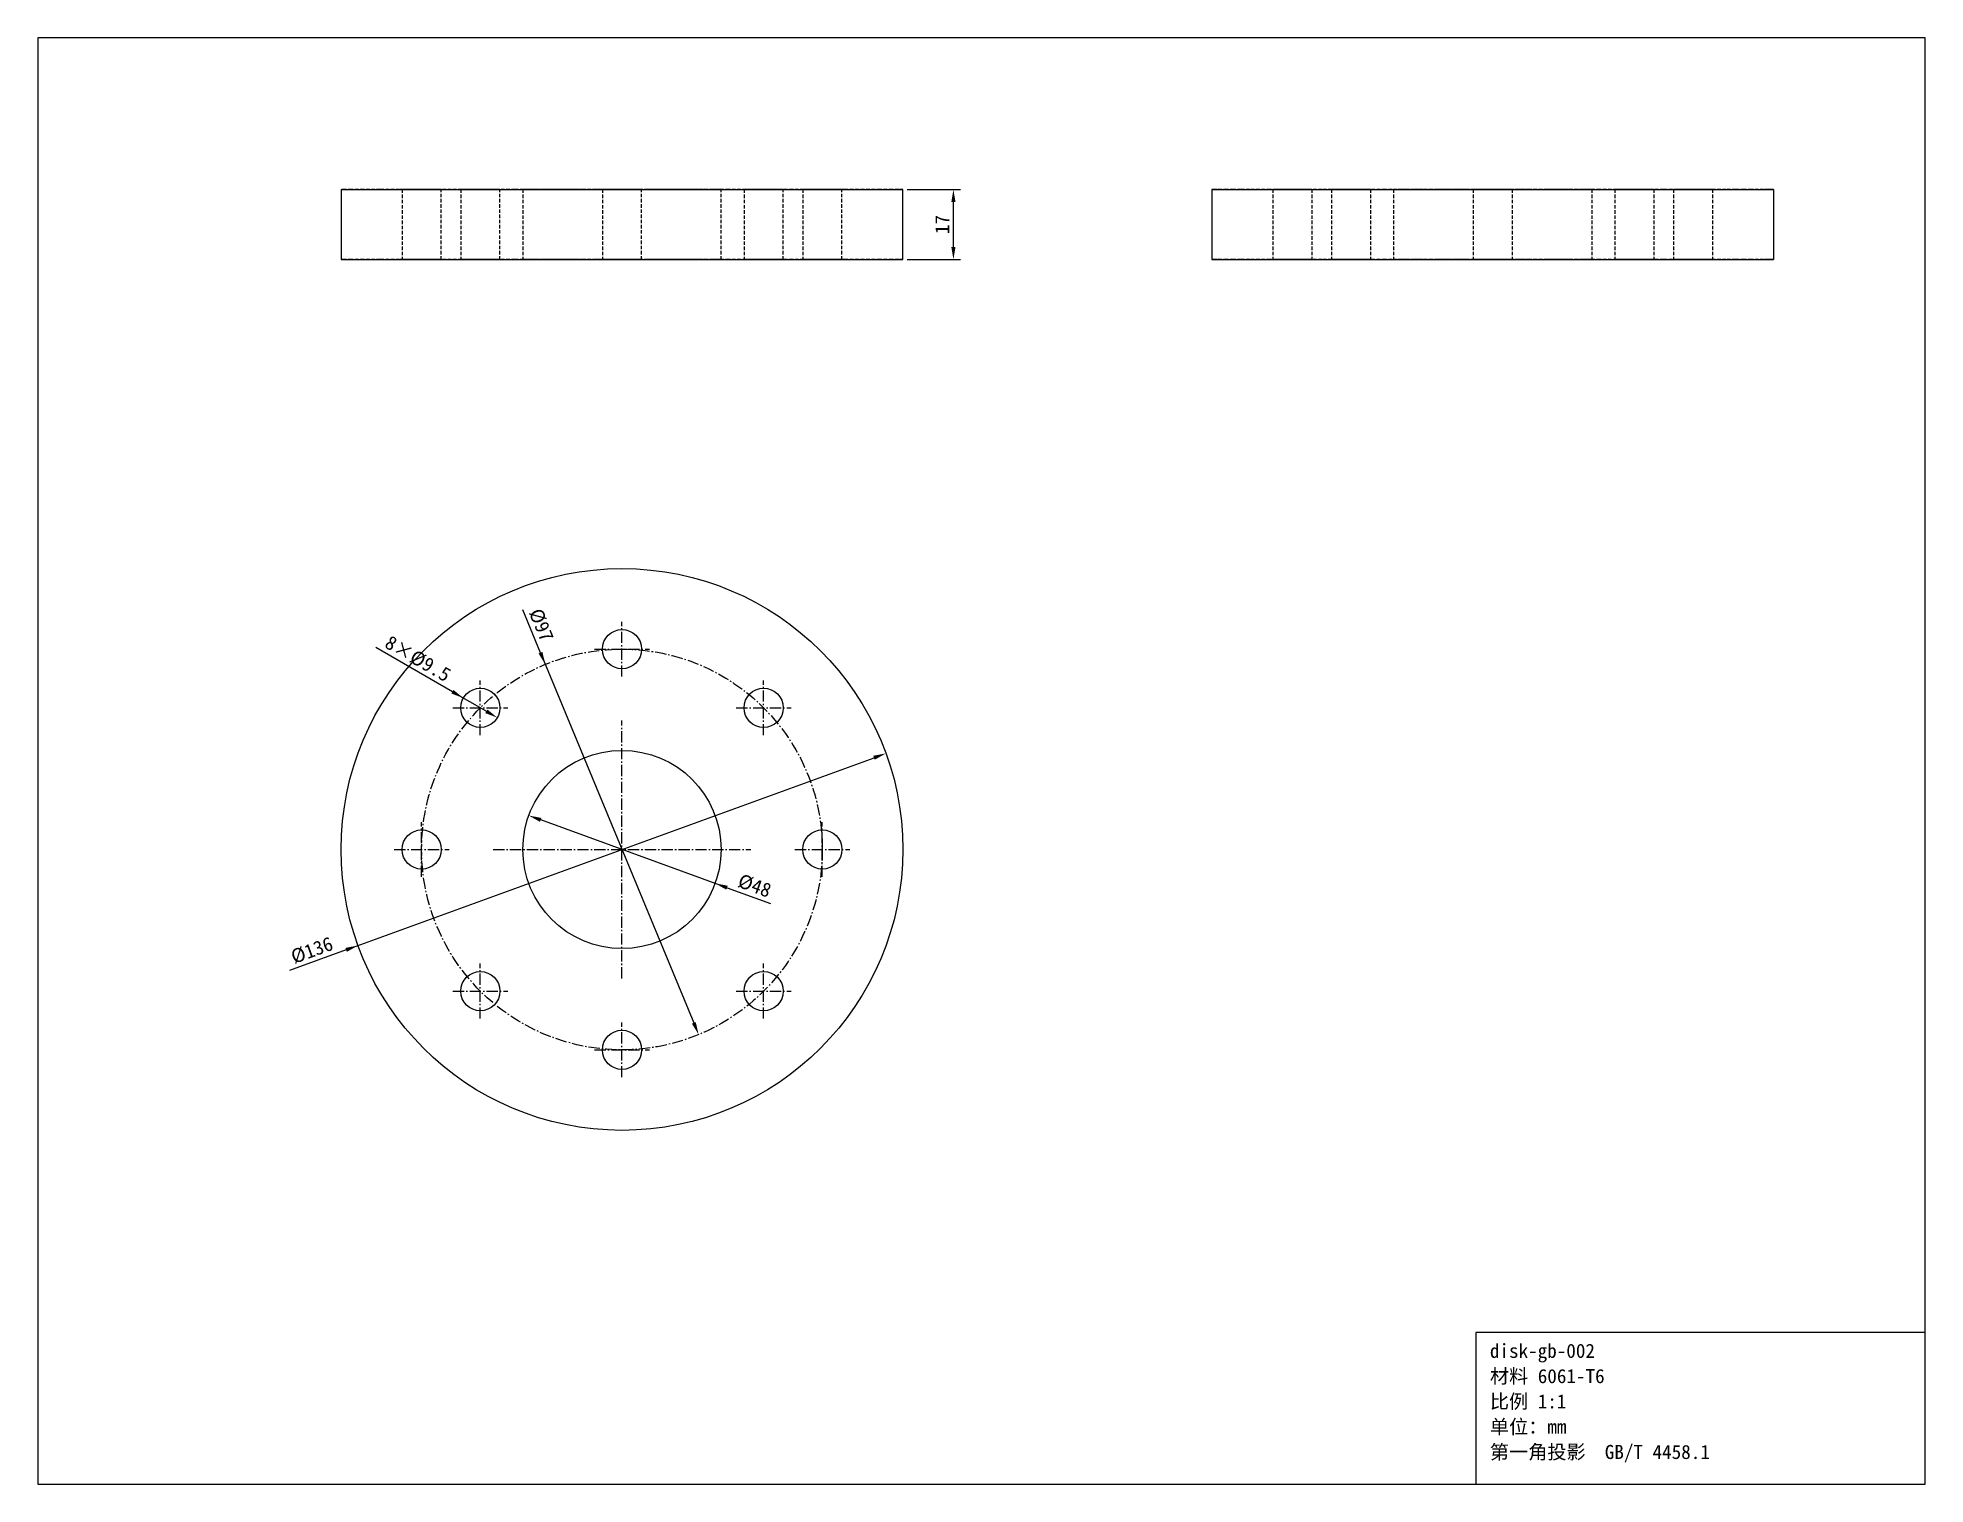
# Model space of a CAD drawing. Header units: millimetres. Extents: x -141 to 316, y -296 to 54.
import ezdxf

# ---------------------------------------------------------------- set-up
doc = ezdxf.new("R2010")
doc.units = ezdxf.units.MM
doc.linetypes.add('CENTER', pattern=[4.08, 2.72, -0.51, 0.34, -0.51])
doc.linetypes.add('DASHED', pattern=[1.258, 0.85, -0.408])
for name, color, linetype in [('中心线', 1, 'CENTER'), ('尺寸线', 3, 'CONTINUOUS'), ('文字', 7, 'CONTINUOUS'), ('虚线', 7, 'DASHED'), ('轮廓线', 7, 'CONTINUOUS')]:
    doc.layers.add(name, color=color, linetype=linetype)
doc.styles.add('CN', font='simsun.ttc')
doc.dimstyles.get("Standard").update_dxf_attribs({"dimtxt": 3.4, "dimasz": 3.06, "dimexe": 1.7, "dimexo": 1.02, "dimgap": 1.02, "dimtad": 1, "dimdsep": 46, "dimtxsty": 'CN', "dimcen": 2.5, "dimazin": 3, "dimtfac": 1, "dimtmove": 0, "dimatfit": 3})

msp = doc.modelspace()

# ---------------------------------------------------------------- linework, layer by layer
at = {"layer": '中心线'}
for p, q in [((0, -100.95), (0, -87.65)), ((-6.65, -94.3), (6.65, -94.3)), ((-34.295, -115.155), (-34.295, -101.855)), ((34.295, -115.155), (34.295, -101.855)), ((-40.945, -108.505), (-27.645, -108.505)), ((27.645, -108.505), (40.945, -108.505)), ((0, -174), (0, -111.6)), ((-48.5, -149.45), (-48.5, -136.15)), ((48.5, -149.45), (48.5, -136.15)), ((-55.15, -142.8), (-41.85, -142.8)), ((-31.2, -142.8), (31.2, -142.8)), ((41.85, -142.8), (55.15, -142.8)), ((-34.295, -183.745), (-34.295, -170.445)), ((34.295, -183.745), (34.295, -170.445)), ((-40.945, -177.095), (-27.645, -177.095)), ((27.645, -177.095), (40.945, -177.095)), ((0, -197.95), (0, -184.65)), ((-6.65, -191.3), (6.65, -191.3))]:
    msp.add_line(p, q, dxfattribs=at)
msp.add_circle((0, -142.8), 48.5, dxfattribs=at)
at = {"layer": '虚线'}
for p, q in [((-53.25, 17), (-53.25, 0)), ((-43.75, 0), (-43.75, 17)), ((-39.045, 17), (-39.045, 0)), ((-29.545, 0), (-29.545, 17)), ((-24, 17), (-24, 0)), ((-4.75, 17), (-4.75, 0)), ((4.75, 0), (4.75, 17)), ((24, 0), (24, 17)), ((29.545, 17), (29.545, 0)), ((39.045, 0), (39.045, 17)), ((43.75, 17), (43.75, 0)), ((53.25, 0), (53.25, 17)), ((157.55, 17), (157.55, 0)), ((167.05, 17), (167.05, 0)), ((171.755, 17), (171.755, 0)), ((181.255, 17), (181.255, 0)), ((186.8, 17), (186.8, 0)), ((206.05, 17), (206.05, 0)), ((215.55, 17), (215.55, 0)), ((234.8, 17), (234.8, 0)), ((240.345, 17), (240.345, 0)), ((249.845, 17), (249.845, 0)), ((254.55, 17), (254.55, 0)), ((264.05, 17), (264.05, 0))]:
    msp.add_line(p, q, dxfattribs=at)
for points in [[(68, 17), (67.005, 17), (65.457, 17), (62.523, 17), (58.565, 17), (53.84, 17), (47.781, 17), (41.323, 17), (33.802, 17), (25.911, 17), (17.527, 17), (8.827, 17), (0, 17), (-8.827, 17), (-17.527, 17), (-25.911, 17), (-33.802, 17), (-41.323, 17), (-47.781, 17), (-53.84, 17), (-58.565, 17), (-62.523, 17), (-65.457, 17), (-67.005, 17), (-68, 17)], [(-43.75, 17), (-43.819, 17), (-43.928, 17), (-44.133, 17), (-44.409, 17), (-44.739, 17), (-45.162, 17), (-45.613, 17), (-46.139, 17), (-46.69, 17), (-47.276, 17), (-47.883, 17), (-48.5, 17), (-49.117, 17), (-49.724, 17), (-50.31, 17), (-50.861, 17), (-51.387, 17), (-51.838, 17), (-52.261, 17), (-52.591, 17), (-52.867, 17), (-53.072, 17), (-53.181, 17), (-53.25, 17)], [(-53.25, 17), (-53.181, 17), (-53.072, 17), (-52.867, 17), (-52.591, 17), (-52.261, 17), (-51.838, 17), (-51.387, 17), (-50.861, 17), (-50.31, 17), (-49.724, 17), (-49.117, 17), (-48.5, 17), (-47.883, 17), (-47.276, 17), (-46.69, 17), (-46.139, 17), (-45.613, 17), (-45.162, 17), (-44.739, 17), (-44.409, 17), (-44.133, 17), (-43.928, 17), (-43.819, 17), (-43.75, 17)], [(-29.545, 17), (-29.614, 17), (-29.722, 17), (-29.927, 17), (-30.204, 17), (-30.534, 17), (-30.957, 17), (-31.408, 17), (-31.934, 17), (-32.485, 17), (-33.07, 17), (-33.678, 17), (-34.295, 17), (-34.911, 17), (-35.519, 17), (-36.105, 17), (-36.656, 17), (-37.181, 17), (-37.632, 17), (-38.056, 17), (-38.386, 17), (-38.662, 17), (-38.867, 17), (-38.975, 17), (-39.045, 17)], [(-39.045, 17), (-38.975, 17), (-38.867, 17), (-38.662, 17), (-38.386, 17), (-38.056, 17), (-37.632, 17), (-37.181, 17), (-36.656, 17), (-36.105, 17), (-35.519, 17), (-34.911, 17), (-34.295, 17), (-33.678, 17), (-33.07, 17), (-32.485, 17), (-31.934, 17), (-31.408, 17), (-30.957, 17), (-30.534, 17), (-30.204, 17), (-29.927, 17), (-29.722, 17), (-29.614, 17), (-29.545, 17)], [(24, 17), (23.649, 17), (23.102, 17), (22.067, 17), (20.67, 17), (19.002, 17), (16.864, 17), (14.585, 17), (11.93, 17), (9.145, 17), (6.186, 17), (3.115, 17), (0, 17), (-3.115, 17), (-6.186, 17), (-9.145, 17), (-11.93, 17), (-14.585, 17), (-16.864, 17), (-19.002, 17), (-20.67, 17), (-22.067, 17), (-23.102, 17), (-23.649, 17), (-24, 17)], [(-24, 17), (-23.649, 17), (-23.102, 17), (-22.067, 17), (-20.67, 17), (-19.002, 17), (-16.864, 17), (-14.585, 17), (-11.93, 17), (-9.145, 17), (-6.186, 17), (-3.115, 17), (0, 17), (3.115, 17), (6.186, 17), (9.145, 17), (11.93, 17), (14.585, 17), (16.864, 17), (19.002, 17), (20.67, 17), (22.067, 17), (23.102, 17), (23.649, 17), (24, 17)], [(4.75, 17), (4.681, 17), (4.572, 17), (4.367, 17), (4.091, 17), (3.761, 17), (3.338, 17), (2.887, 17), (2.361, 17), (1.81, 17), (1.224, 17), (0.617, 17), (0, 17), (-0.617, 17), (-1.224, 17), (-1.81, 17), (-2.361, 17), (-2.887, 17), (-3.338, 17), (-3.761, 17), (-4.091, 17), (-4.367, 17), (-4.572, 17), (-4.681, 17), (-4.75, 17)], [(-4.75, 17), (-4.681, 17), (-4.572, 17), (-4.367, 17), (-4.091, 17), (-3.761, 17), (-3.338, 17), (-2.887, 17), (-2.361, 17), (-1.81, 17), (-1.224, 17), (-0.617, 17), (0, 17), (0.617, 17), (1.224, 17), (1.81, 17), (2.361, 17), (2.887, 17), (3.338, 17), (3.761, 17), (4.091, 17), (4.367, 17), (4.572, 17), (4.681, 17), (4.75, 17)], [(39.045, 17), (38.975, 17), (38.867, 17), (38.662, 17), (38.386, 17), (38.056, 17), (37.632, 17), (37.181, 17), (36.656, 17), (36.105, 17), (35.519, 17), (34.911, 17), (34.295, 17), (33.678, 17), (33.07, 17), (32.485, 17), (31.934, 17), (31.408, 17), (30.957, 17), (30.534, 17), (30.204, 17), (29.927, 17), (29.722, 17), (29.614, 17), (29.545, 17)], [(29.545, 17), (29.614, 17), (29.722, 17), (29.927, 17), (30.204, 17), (30.534, 17), (30.957, 17), (31.408, 17), (31.934, 17), (32.485, 17), (33.07, 17), (33.678, 17), (34.295, 17), (34.911, 17), (35.519, 17), (36.105, 17), (36.656, 17), (37.181, 17), (37.632, 17), (38.056, 17), (38.386, 17), (38.662, 17), (38.867, 17), (38.975, 17), (39.045, 17)], [(53.25, 17), (53.181, 17), (53.072, 17), (52.867, 17), (52.591, 17), (52.261, 17), (51.838, 17), (51.387, 17), (50.861, 17), (50.31, 17), (49.724, 17), (49.117, 17), (48.5, 17), (47.883, 17), (47.276, 17), (46.69, 17), (46.139, 17), (45.613, 17), (45.162, 17), (44.739, 17), (44.409, 17), (44.133, 17), (43.928, 17), (43.819, 17), (43.75, 17)], [(43.75, 17), (43.819, 17), (43.928, 17), (44.133, 17), (44.409, 17), (44.739, 17), (45.162, 17), (45.613, 17), (46.139, 17), (46.69, 17), (47.276, 17), (47.883, 17), (48.5, 17), (49.117, 17), (49.724, 17), (50.31, 17), (50.861, 17), (51.387, 17), (51.838, 17), (52.261, 17), (52.591, 17), (52.867, 17), (53.072, 17), (53.181, 17), (53.25, 17)], [(210.8, 17), (206.359, 17), (201.933, 17), (197.548, 17), (193.226, 17), (188.952, 17), (184.818, 17), (180.74, 17), (176.847, 17), (173.067, 17), (169.439, 17), (166.034, 17), (162.717, 17), (159.753, 17), (156.9, 17), (154.326, 17), (151.993, 17), (149.842, 17), (148.075, 17), (146.44, 17), (145.209, 17), (144.186, 17), (143.44, 17), (143.049, 17), (142.8, 17)], [(167.05, 17), (166.981, 17), (166.872, 17), (166.667, 17), (166.391, 17), (166.061, 17), (165.638, 17), (165.187, 17), (164.661, 17), (164.11, 17), (163.524, 17), (162.917, 17), (162.3, 17), (161.683, 17), (161.076, 17), (160.49, 17), (159.939, 17), (159.413, 17), (158.962, 17), (158.539, 17), (158.209, 17), (157.933, 17), (157.728, 17), (157.619, 17), (157.55, 17)], [(157.55, 17), (157.567, 17), (157.595, 17), (157.647, 17), (157.718, 17), (157.804, 17), (157.918, 17), (158.042, 17), (158.192, 17), (158.355, 17), (158.535, 17), (158.734, 17), (158.941, 17), (159.173, 17), (159.411, 17), (159.664, 17), (159.928, 17), (160.2, 17), (160.485, 17), (160.774, 17), (161.072, 17), (161.374, 17), (161.681, 17), (161.99, 17), (162.3, 17)], [(162.3, 17), (162.61, 17), (162.919, 17), (163.226, 17), (163.528, 17), (163.826, 17), (164.115, 17), (164.4, 17), (164.672, 17), (164.936, 17), (165.189, 17), (165.427, 17), (165.659, 17), (165.866, 17), (166.065, 17), (166.245, 17), (166.408, 17), (166.558, 17), (166.682, 17), (166.796, 17), (166.882, 17), (166.953, 17), (167.005, 17), (167.033, 17), (167.05, 17)], [(181.255, 17), (181.186, 17), (181.078, 17), (180.873, 17), (180.596, 17), (180.266, 17), (179.843, 17), (179.392, 17), (178.866, 17), (178.315, 17), (177.73, 17), (177.122, 17), (176.505, 17), (175.889, 17), (175.281, 17), (174.695, 17), (174.144, 17), (173.619, 17), (173.168, 17), (172.744, 17), (172.414, 17), (172.138, 17), (171.933, 17), (171.825, 17), (171.755, 17)], [(171.755, 17), (171.773, 17), (171.8, 17), (171.852, 17), (171.924, 17), (172.01, 17), (172.124, 17), (172.247, 17), (172.397, 17), (172.56, 17), (172.74, 17), (172.94, 17), (173.147, 17), (173.378, 17), (173.616, 17), (173.87, 17), (174.134, 17), (174.406, 17), (174.69, 17), (174.979, 17), (175.278, 17), (175.58, 17), (175.886, 17), (176.195, 17), (176.505, 17)], [(176.505, 17), (176.816, 17), (177.125, 17), (177.431, 17), (177.733, 17), (178.031, 17), (178.32, 17), (178.605, 17), (178.877, 17), (179.141, 17), (179.394, 17), (179.632, 17), (179.864, 17), (180.071, 17), (180.27, 17), (180.45, 17), (180.613, 17), (180.763, 17), (180.887, 17), (181.001, 17), (181.087, 17), (181.159, 17), (181.211, 17), (181.238, 17), (181.255, 17)], [(234.8, 17), (234.449, 17), (233.902, 17), (232.867, 17), (231.47, 17), (229.802, 17), (227.664, 17), (225.385, 17), (222.73, 17), (219.945, 17), (216.986, 17), (213.915, 17), (210.8, 17), (207.685, 17), (204.614, 17), (201.655, 17), (198.87, 17), (196.215, 17), (193.936, 17), (191.798, 17), (190.13, 17), (188.733, 17), (187.698, 17), (187.151, 17), (186.8, 17)], [(186.8, 17), (186.888, 17), (187.026, 17), (187.289, 17), (187.65, 17), (188.085, 17), (188.662, 17), (189.285, 17), (190.045, 17), (190.868, 17), (191.776, 17), (192.783, 17), (193.829, 17), (195, 17), (196.202, 17), (197.482, 17), (198.816, 17), (200.19, 17), (201.63, 17), (203.089, 17), (204.597, 17), (206.123, 17), (207.671, 17), (209.232, 17), (210.8, 17)], [(215.55, 17), (215.481, 17), (215.372, 17), (215.167, 17), (214.891, 17), (214.561, 17), (214.138, 17), (213.687, 17), (213.161, 17), (212.61, 17), (212.024, 17), (211.417, 17), (210.8, 17), (210.183, 17), (209.576, 17), (208.99, 17), (208.439, 17), (207.913, 17), (207.462, 17), (207.039, 17), (206.709, 17), (206.433, 17), (206.228, 17), (206.119, 17), (206.05, 17)], [(206.05, 17), (206.067, 17), (206.095, 17), (206.147, 17), (206.218, 17), (206.304, 17), (206.418, 17), (206.542, 17), (206.692, 17), (206.855, 17), (207.035, 17), (207.234, 17), (207.441, 17), (207.673, 17), (207.911, 17), (208.164, 17), (208.428, 17), (208.7, 17), (208.985, 17), (209.274, 17), (209.572, 17), (209.874, 17), (210.181, 17), (210.49, 17), (210.8, 17)], [(278.8, 17), (278.551, 17), (278.16, 17), (277.414, 17), (276.391, 17), (275.16, 17), (273.525, 17), (271.758, 17), (269.607, 17), (267.274, 17), (264.7, 17), (261.847, 17), (258.883, 17), (255.566, 17), (252.161, 17), (248.533, 17), (244.753, 17), (240.86, 17), (236.782, 17), (232.648, 17), (228.374, 17), (224.052, 17), (219.667, 17), (215.241, 17), (210.8, 17)], [(210.8, 17), (211.11, 17), (211.419, 17), (211.726, 17), (212.028, 17), (212.326, 17), (212.615, 17), (212.9, 17), (213.172, 17), (213.436, 17), (213.689, 17), (213.927, 17), (214.159, 17), (214.366, 17), (214.565, 17), (214.745, 17), (214.908, 17), (215.058, 17), (215.182, 17), (215.296, 17), (215.382, 17), (215.453, 17), (215.505, 17), (215.533, 17), (215.55, 17)], [(210.8, 17), (212.368, 17), (213.929, 17), (215.477, 17), (217.003, 17), (218.511, 17), (219.97, 17), (221.41, 17), (222.784, 17), (224.118, 17), (225.398, 17), (226.6, 17), (227.771, 17), (228.817, 17), (229.824, 17), (230.732, 17), (231.555, 17), (232.315, 17), (232.938, 17), (233.515, 17), (233.95, 17), (234.311, 17), (234.574, 17), (234.712, 17), (234.8, 17)], [(249.845, 17), (249.775, 17), (249.667, 17), (249.462, 17), (249.186, 17), (248.856, 17), (248.432, 17), (247.981, 17), (247.456, 17), (246.905, 17), (246.319, 17), (245.711, 17), (245.095, 17), (244.478, 17), (243.87, 17), (243.285, 17), (242.734, 17), (242.208, 17), (241.757, 17), (241.334, 17), (241.004, 17), (240.727, 17), (240.522, 17), (240.414, 17), (240.345, 17)], [(240.345, 17), (240.362, 17), (240.389, 17), (240.441, 17), (240.513, 17), (240.599, 17), (240.713, 17), (240.837, 17), (240.987, 17), (241.15, 17), (241.33, 17), (241.529, 17), (241.736, 17), (241.968, 17), (242.206, 17), (242.459, 17), (242.723, 17), (242.995, 17), (243.28, 17), (243.569, 17), (243.867, 17), (244.169, 17), (244.475, 17), (244.784, 17), (245.095, 17)], [(245.095, 17), (245.405, 17), (245.714, 17), (246.02, 17), (246.322, 17), (246.621, 17), (246.91, 17), (247.194, 17), (247.466, 17), (247.73, 17), (247.984, 17), (248.222, 17), (248.453, 17), (248.66, 17), (248.86, 17), (249.04, 17), (249.203, 17), (249.353, 17), (249.476, 17), (249.59, 17), (249.676, 17), (249.748, 17), (249.8, 17), (249.827, 17), (249.845, 17)], [(264.05, 17), (263.981, 17), (263.872, 17), (263.667, 17), (263.391, 17), (263.061, 17), (262.638, 17), (262.187, 17), (261.661, 17), (261.11, 17), (260.524, 17), (259.917, 17), (259.3, 17), (258.683, 17), (258.076, 17), (257.49, 17), (256.939, 17), (256.413, 17), (255.962, 17), (255.539, 17), (255.209, 17), (254.933, 17), (254.728, 17), (254.619, 17), (254.55, 17)], [(254.55, 17), (254.567, 17), (254.595, 17), (254.647, 17), (254.718, 17), (254.804, 17), (254.918, 17), (255.042, 17), (255.192, 17), (255.355, 17), (255.535, 17), (255.734, 17), (255.941, 17), (256.173, 17), (256.411, 17), (256.664, 17), (256.928, 17), (257.2, 17), (257.485, 17), (257.774, 17), (258.072, 17), (258.374, 17), (258.681, 17), (258.99, 17), (259.3, 17)], [(259.3, 17), (259.61, 17), (259.919, 17), (260.226, 17), (260.528, 17), (260.826, 17), (261.115, 17), (261.4, 17), (261.672, 17), (261.936, 17), (262.189, 17), (262.427, 17), (262.659, 17), (262.866, 17), (263.065, 17), (263.245, 17), (263.408, 17), (263.558, 17), (263.682, 17), (263.796, 17), (263.882, 17), (263.953, 17), (264.005, 17), (264.033, 17), (264.05, 17)], [(68, 0), (67.005, 0), (65.457, 0), (62.523, 0), (58.565, 0), (53.84, 0), (47.781, 0), (41.323, 0), (33.802, 0), (25.911, 0), (17.527, 0), (8.827, 0), (0, 0), (-8.827, 0), (-17.527, 0), (-25.911, 0), (-33.802, 0), (-41.323, 0), (-47.781, 0), (-53.84, 0), (-58.565, 0), (-62.523, 0), (-65.457, 0), (-67.005, 0), (-68, 0)], [(-43.75, 0), (-43.819, 0), (-43.928, 0), (-44.133, 0), (-44.409, 0), (-44.739, 0), (-45.162, 0), (-45.613, 0), (-46.139, 0), (-46.69, 0), (-47.276, 0), (-47.883, 0), (-48.5, 0), (-49.117, 0), (-49.724, 0), (-50.31, 0), (-50.861, 0), (-51.387, 0), (-51.838, 0), (-52.261, 0), (-52.591, 0), (-52.867, 0), (-53.072, 0), (-53.181, 0), (-53.25, 0)], [(-53.25, 0), (-53.181, 0), (-53.072, 0), (-52.867, 0), (-52.591, 0), (-52.261, 0), (-51.838, 0), (-51.387, 0), (-50.861, 0), (-50.31, 0), (-49.724, 0), (-49.117, 0), (-48.5, 0), (-47.883, 0), (-47.276, 0), (-46.69, 0), (-46.139, 0), (-45.613, 0), (-45.162, 0), (-44.739, 0), (-44.409, 0), (-44.133, 0), (-43.928, 0), (-43.819, 0), (-43.75, 0)], [(-29.545, 0), (-29.614, 0), (-29.722, 0), (-29.927, 0), (-30.204, 0), (-30.534, 0), (-30.957, 0), (-31.408, 0), (-31.934, 0), (-32.485, 0), (-33.07, 0), (-33.678, 0), (-34.295, 0), (-34.911, 0), (-35.519, 0), (-36.105, 0), (-36.656, 0), (-37.181, 0), (-37.632, 0), (-38.056, 0), (-38.386, 0), (-38.662, 0), (-38.867, 0), (-38.975, 0), (-39.045, 0)], [(-39.045, 0), (-38.975, 0), (-38.867, 0), (-38.662, 0), (-38.386, 0), (-38.056, 0), (-37.632, 0), (-37.181, 0), (-36.656, 0), (-36.105, 0), (-35.519, 0), (-34.911, 0), (-34.295, 0), (-33.678, 0), (-33.07, 0), (-32.485, 0), (-31.934, 0), (-31.408, 0), (-30.957, 0), (-30.534, 0), (-30.204, 0), (-29.927, 0), (-29.722, 0), (-29.614, 0), (-29.545, 0)], [(24, 0), (23.649, 0), (23.102, 0), (22.067, 0), (20.67, 0), (19.002, 0), (16.864, 0), (14.585, 0), (11.93, 0), (9.145, 0), (6.186, 0), (3.115, 0), (0, 0), (-3.115, 0), (-6.186, 0), (-9.145, 0), (-11.93, 0), (-14.585, 0), (-16.864, 0), (-19.002, 0), (-20.67, 0), (-22.067, 0), (-23.102, 0), (-23.649, 0), (-24, 0)], [(-24, 0), (-23.649, 0), (-23.102, 0), (-22.067, 0), (-20.67, 0), (-19.002, 0), (-16.864, 0), (-14.585, 0), (-11.93, 0), (-9.145, 0), (-6.186, 0), (-3.115, 0), (0, 0), (3.115, 0), (6.186, 0), (9.145, 0), (11.93, 0), (14.585, 0), (16.864, 0), (19.002, 0), (20.67, 0), (22.067, 0), (23.102, 0), (23.649, 0), (24, 0)], [(4.75, 0), (4.681, 0), (4.572, 0), (4.367, 0), (4.091, 0), (3.761, 0), (3.338, 0), (2.887, 0), (2.361, 0), (1.81, 0), (1.224, 0), (0.617, 0), (0, 0), (-0.617, 0), (-1.224, 0), (-1.81, 0), (-2.361, 0), (-2.887, 0), (-3.338, 0), (-3.761, 0), (-4.091, 0), (-4.367, 0), (-4.572, 0), (-4.681, 0), (-4.75, 0)], [(-4.75, 0), (-4.681, 0), (-4.572, 0), (-4.367, 0), (-4.091, 0), (-3.761, 0), (-3.338, 0), (-2.887, 0), (-2.361, 0), (-1.81, 0), (-1.224, 0), (-0.617, 0), (0, 0), (0.617, 0), (1.224, 0), (1.81, 0), (2.361, 0), (2.887, 0), (3.338, 0), (3.761, 0), (4.091, 0), (4.367, 0), (4.572, 0), (4.681, 0), (4.75, 0)], [(39.045, 0), (38.975, 0), (38.867, 0), (38.662, 0), (38.386, 0), (38.056, 0), (37.632, 0), (37.181, 0), (36.656, 0), (36.105, 0), (35.519, 0), (34.911, 0), (34.295, 0), (33.678, 0), (33.07, 0), (32.485, 0), (31.934, 0), (31.408, 0), (30.957, 0), (30.534, 0), (30.204, 0), (29.927, 0), (29.722, 0), (29.614, 0), (29.545, 0)], [(29.545, 0), (29.614, 0), (29.722, 0), (29.927, 0), (30.204, 0), (30.534, 0), (30.957, 0), (31.408, 0), (31.934, 0), (32.485, 0), (33.07, 0), (33.678, 0), (34.295, 0), (34.911, 0), (35.519, 0), (36.105, 0), (36.656, 0), (37.181, 0), (37.632, 0), (38.056, 0), (38.386, 0), (38.662, 0), (38.867, 0), (38.975, 0), (39.045, 0)], [(53.25, 0), (53.181, 0), (53.072, 0), (52.867, 0), (52.591, 0), (52.261, 0), (51.838, 0), (51.387, 0), (50.861, 0), (50.31, 0), (49.724, 0), (49.117, 0), (48.5, 0), (47.883, 0), (47.276, 0), (46.69, 0), (46.139, 0), (45.613, 0), (45.162, 0), (44.739, 0), (44.409, 0), (44.133, 0), (43.928, 0), (43.819, 0), (43.75, 0)], [(43.75, 0), (43.819, 0), (43.928, 0), (44.133, 0), (44.409, 0), (44.739, 0), (45.162, 0), (45.613, 0), (46.139, 0), (46.69, 0), (47.276, 0), (47.883, 0), (48.5, 0), (49.117, 0), (49.724, 0), (50.31, 0), (50.861, 0), (51.387, 0), (51.838, 0), (52.261, 0), (52.591, 0), (52.867, 0), (53.072, 0), (53.181, 0), (53.25, 0)], [(210.8, 0), (206.359, 0), (201.933, 0), (197.548, 0), (193.226, 0), (188.952, 0), (184.818, 0), (180.74, 0), (176.847, 0), (173.067, 0), (169.439, 0), (166.034, 0), (162.717, 0), (159.753, 0), (156.9, 0), (154.326, 0), (151.993, 0), (149.842, 0), (148.075, 0), (146.44, 0), (145.209, 0), (144.186, 0), (143.44, 0), (143.049, 0), (142.8, 0)], [(167.05, 0), (166.981, 0), (166.872, 0), (166.667, 0), (166.391, 0), (166.061, 0), (165.638, 0), (165.187, 0), (164.661, 0), (164.11, 0), (163.524, 0), (162.917, 0), (162.3, 0), (161.683, 0), (161.076, 0), (160.49, 0), (159.939, 0), (159.413, 0), (158.962, 0), (158.539, 0), (158.209, 0), (157.933, 0), (157.728, 0), (157.619, 0), (157.55, 0)], [(157.55, 0), (157.567, 0), (157.595, 0), (157.647, 0), (157.718, 0), (157.804, 0), (157.918, 0), (158.042, 0), (158.192, 0), (158.355, 0), (158.535, 0), (158.734, 0), (158.941, 0), (159.173, 0), (159.411, 0), (159.664, 0), (159.928, 0), (160.2, 0), (160.485, 0), (160.774, 0), (161.072, 0), (161.374, 0), (161.681, 0), (161.99, 0), (162.3, 0)], [(162.3, 0), (162.61, 0), (162.919, 0), (163.226, 0), (163.528, 0), (163.826, 0), (164.115, 0), (164.4, 0), (164.672, 0), (164.936, 0), (165.189, 0), (165.427, 0), (165.659, 0), (165.866, 0), (166.065, 0), (166.245, 0), (166.408, 0), (166.558, 0), (166.682, 0), (166.796, 0), (166.882, 0), (166.953, 0), (167.005, 0), (167.033, 0), (167.05, 0)], [(181.255, 0), (181.186, 0), (181.078, 0), (180.873, 0), (180.596, 0), (180.266, 0), (179.843, 0), (179.392, 0), (178.866, 0), (178.315, 0), (177.73, 0), (177.122, 0), (176.505, 0), (175.889, 0), (175.281, 0), (174.695, 0), (174.144, 0), (173.619, 0), (173.168, 0), (172.744, 0), (172.414, 0), (172.138, 0), (171.933, 0), (171.825, 0), (171.755, 0)], [(171.755, 0), (171.773, 0), (171.8, 0), (171.852, 0), (171.924, 0), (172.01, 0), (172.124, 0), (172.247, 0), (172.397, 0), (172.56, 0), (172.74, 0), (172.94, 0), (173.147, 0), (173.378, 0), (173.616, 0), (173.87, 0), (174.134, 0), (174.406, 0), (174.69, 0), (174.979, 0), (175.278, 0), (175.58, 0), (175.886, 0), (176.195, 0), (176.505, 0)], [(176.505, 0), (176.816, 0), (177.125, 0), (177.431, 0), (177.733, 0), (178.031, 0), (178.32, 0), (178.605, 0), (178.877, 0), (179.141, 0), (179.394, 0), (179.632, 0), (179.864, 0), (180.071, 0), (180.27, 0), (180.45, 0), (180.613, 0), (180.763, 0), (180.887, 0), (181.001, 0), (181.087, 0), (181.159, 0), (181.211, 0), (181.238, 0), (181.255, 0)], [(234.8, 0), (234.449, 0), (233.902, 0), (232.867, 0), (231.47, 0), (229.802, 0), (227.664, 0), (225.385, 0), (222.73, 0), (219.945, 0), (216.986, 0), (213.915, 0), (210.8, 0), (207.685, 0), (204.614, 0), (201.655, 0), (198.87, 0), (196.215, 0), (193.936, 0), (191.798, 0), (190.13, 0), (188.733, 0), (187.698, 0), (187.151, 0), (186.8, 0)], [(186.8, 0), (186.888, 0), (187.026, 0), (187.289, 0), (187.65, 0), (188.085, 0), (188.662, 0), (189.285, 0), (190.045, 0), (190.868, 0), (191.776, 0), (192.783, 0), (193.829, 0), (195, 0), (196.202, 0), (197.482, 0), (198.816, 0), (200.19, 0), (201.63, 0), (203.089, 0), (204.597, 0), (206.123, 0), (207.671, 0), (209.232, 0), (210.8, 0)], [(215.55, 0), (215.481, 0), (215.372, 0), (215.167, 0), (214.891, 0), (214.561, 0), (214.138, 0), (213.687, 0), (213.161, 0), (212.61, 0), (212.024, 0), (211.417, 0), (210.8, 0), (210.183, 0), (209.576, 0), (208.99, 0), (208.439, 0), (207.913, 0), (207.462, 0), (207.039, 0), (206.709, 0), (206.433, 0), (206.228, 0), (206.119, 0), (206.05, 0)], [(206.05, 0), (206.067, 0), (206.095, 0), (206.147, 0), (206.218, 0), (206.304, 0), (206.418, 0), (206.542, 0), (206.692, 0), (206.855, 0), (207.035, 0), (207.234, 0), (207.441, 0), (207.673, 0), (207.911, 0), (208.164, 0), (208.428, 0), (208.7, 0), (208.985, 0), (209.274, 0), (209.572, 0), (209.874, 0), (210.181, 0), (210.49, 0), (210.8, 0)], [(278.8, 0), (278.551, 0), (278.16, 0), (277.414, 0), (276.391, 0), (275.16, 0), (273.525, 0), (271.758, 0), (269.607, 0), (267.274, 0), (264.7, 0), (261.847, 0), (258.883, 0), (255.566, 0), (252.161, 0), (248.533, 0), (244.753, 0), (240.86, 0), (236.782, 0), (232.648, 0), (228.374, 0), (224.052, 0), (219.667, 0), (215.241, 0), (210.8, 0)], [(210.8, 0), (211.11, 0), (211.419, 0), (211.726, 0), (212.028, 0), (212.326, 0), (212.615, 0), (212.9, 0), (213.172, 0), (213.436, 0), (213.689, 0), (213.927, 0), (214.159, 0), (214.366, 0), (214.565, 0), (214.745, 0), (214.908, 0), (215.058, 0), (215.182, 0), (215.296, 0), (215.382, 0), (215.453, 0), (215.505, 0), (215.533, 0), (215.55, 0)], [(210.8, 0), (212.368, 0), (213.929, 0), (215.477, 0), (217.003, 0), (218.511, 0), (219.97, 0), (221.41, 0), (222.784, 0), (224.118, 0), (225.398, 0), (226.6, 0), (227.771, 0), (228.817, 0), (229.824, 0), (230.732, 0), (231.555, 0), (232.315, 0), (232.938, 0), (233.515, 0), (233.95, 0), (234.311, 0), (234.574, 0), (234.712, 0), (234.8, 0)], [(249.845, 0), (249.775, 0), (249.667, 0), (249.462, 0), (249.186, 0), (248.856, 0), (248.432, 0), (247.981, 0), (247.456, 0), (246.905, 0), (246.319, 0), (245.711, 0), (245.095, 0), (244.478, 0), (243.87, 0), (243.285, 0), (242.734, 0), (242.208, 0), (241.757, 0), (241.334, 0), (241.004, 0), (240.727, 0), (240.522, 0), (240.414, 0), (240.345, 0)], [(240.345, 0), (240.362, 0), (240.389, 0), (240.441, 0), (240.513, 0), (240.599, 0), (240.713, 0), (240.837, 0), (240.987, 0), (241.15, 0), (241.33, 0), (241.529, 0), (241.736, 0), (241.968, 0), (242.206, 0), (242.459, 0), (242.723, 0), (242.995, 0), (243.28, 0), (243.569, 0), (243.867, 0), (244.169, 0), (244.475, 0), (244.784, 0), (245.095, 0)], [(245.095, 0), (245.405, 0), (245.714, 0), (246.02, 0), (246.322, 0), (246.621, 0), (246.91, 0), (247.194, 0), (247.466, 0), (247.73, 0), (247.984, 0), (248.222, 0), (248.453, 0), (248.66, 0), (248.86, 0), (249.04, 0), (249.203, 0), (249.353, 0), (249.476, 0), (249.59, 0), (249.676, 0), (249.748, 0), (249.8, 0), (249.827, 0), (249.845, 0)], [(264.05, 0), (263.981, 0), (263.872, 0), (263.667, 0), (263.391, 0), (263.061, 0), (262.638, 0), (262.187, 0), (261.661, 0), (261.11, 0), (260.524, 0), (259.917, 0), (259.3, 0), (258.683, 0), (258.076, 0), (257.49, 0), (256.939, 0), (256.413, 0), (255.962, 0), (255.539, 0), (255.209, 0), (254.933, 0), (254.728, 0), (254.619, 0), (254.55, 0)], [(254.55, 0), (254.567, 0), (254.595, 0), (254.647, 0), (254.718, 0), (254.804, 0), (254.918, 0), (255.042, 0), (255.192, 0), (255.355, 0), (255.535, 0), (255.734, 0), (255.941, 0), (256.173, 0), (256.411, 0), (256.664, 0), (256.928, 0), (257.2, 0), (257.485, 0), (257.774, 0), (258.072, 0), (258.374, 0), (258.681, 0), (258.99, 0), (259.3, 0)], [(259.3, 0), (259.61, 0), (259.919, 0), (260.226, 0), (260.528, 0), (260.826, 0), (261.115, 0), (261.4, 0), (261.672, 0), (261.936, 0), (262.189, 0), (262.427, 0), (262.659, 0), (262.866, 0), (263.065, 0), (263.245, 0), (263.408, 0), (263.558, 0), (263.682, 0), (263.796, 0), (263.882, 0), (263.953, 0), (264.005, 0), (264.033, 0), (264.05, 0)]]:
    msp.add_lwpolyline(points, dxfattribs=at)
at = {"layer": '轮廓线'}
for p, q in [((-68, 17), (-68, 0)), ((68, 0), (68, 17)), ((142.8, 17), (142.8, 0)), ((278.8, 17), (278.8, 0))]:
    msp.add_line(p, q, dxfattribs=at)
for points in [[(-141.44, -296.48), (315.52, -296.48), (315.52, 53.72), (-141.44, 53.72)], [(206.72, -296.48), (315.52, -296.48), (315.52, -259.76), (206.72, -259.76)]]:
    msp.add_lwpolyline(points, close=True, dxfattribs=at)
for points in [[(-68, 17), (-67.005, 17), (-65.457, 17), (-62.523, 17), (-58.565, 17), (-53.84, 17), (-47.781, 17), (-41.323, 17), (-33.802, 17), (-25.911, 17), (-17.527, 17), (-8.827, 17), (0, 17), (8.827, 17), (17.527, 17), (25.911, 17), (33.802, 17), (41.323, 17), (47.781, 17), (53.84, 17), (58.565, 17), (62.523, 17), (65.457, 17), (67.005, 17), (68, 17)], [(142.8, 17), (143.795, 17), (145.343, 17), (148.277, 17), (152.235, 17), (156.96, 17), (163.019, 17), (169.477, 17), (176.998, 17), (184.889, 17), (193.273, 17), (201.973, 17), (210.8, 17), (219.627, 17), (228.327, 17), (236.711, 17), (244.602, 17), (252.123, 17), (258.581, 17), (264.64, 17), (269.365, 17), (273.323, 17), (276.257, 17), (277.805, 17), (278.8, 17)], [(-68, 0), (-67.005, 0), (-65.457, 0), (-62.523, 0), (-58.565, 0), (-53.84, 0), (-47.781, 0), (-41.323, 0), (-33.802, 0), (-25.911, 0), (-17.527, 0), (-8.827, 0), (0, 0), (8.827, 0), (17.527, 0), (25.911, 0), (33.802, 0), (41.323, 0), (47.781, 0), (53.84, 0), (58.565, 0), (62.523, 0), (65.457, 0), (67.005, 0), (68, 0)], [(142.8, 0), (143.795, 0), (145.343, 0), (148.277, 0), (152.235, 0), (156.96, 0), (163.019, 0), (169.477, 0), (176.998, 0), (184.889, 0), (193.273, 0), (201.973, 0), (210.8, 0), (219.627, 0), (228.327, 0), (236.711, 0), (244.602, 0), (252.123, 0), (258.581, 0), (264.64, 0), (269.365, 0), (273.323, 0), (276.257, 0), (277.805, 0), (278.8, 0)]]:
    msp.add_lwpolyline(points, dxfattribs=at)
for centre, radius in [((0, -142.8), 68), ((0, -94.3), 4.75), ((-34.295, -108.505), 4.75), ((34.295, -108.505), 4.75), ((0, -142.8), 24), ((-48.5, -142.8), 4.75), ((48.5, -142.8), 4.75), ((-34.295, -177.095), 4.75), ((34.295, -177.095), 4.75), ((0, -191.3), 4.75)]:
    msp.add_circle(centre, radius, dxfattribs=at)

# ---------------------------------------------------------------- texts
at = {"layer": '文字', "style": 'CN'}
for s, p in [('disk-gb-002', (210.12, -265.88)), ('材料 6061-T6', (210.12, -272)), ('比例 1:1', (210.12, -278.12)), ('单位：mm', (210.12, -284.24)), ('第一角投影  GB/T 4458.1', (210.12, -290.36))]:
    msp.add_text(s, height=3.4, dxfattribs=at).set_placement(p)

# ---------------------------------------------------------------- dimensions: what is measured, and where the dimension line sits
at = {"layer": '尺寸线'}
msp.add_linear_dim(base=(80.24, 0), p1=(68, 0), p2=(68, 17), angle=90, dimstyle='Standard', dxfattribs=at).render()
for p1, p2 in [((18.56, -187.608), (-18.56, -97.992)), ((63.899, -119.543), (-63.899, -166.057)), ((-22.553, -134.592), (22.553, -151.008))]:
    msp.add_diameter_dim_2p(p1=p1, p2=p2, dimstyle='Standard', dxfattribs=at).render()
msp.add_diameter_dim_2p(p1=(-30.181, -110.88), p2=(-38.408, -106.13), text='8×<>', dimstyle='Standard', dxfattribs=at).render()

doc.saveas('drawing.dxf')
